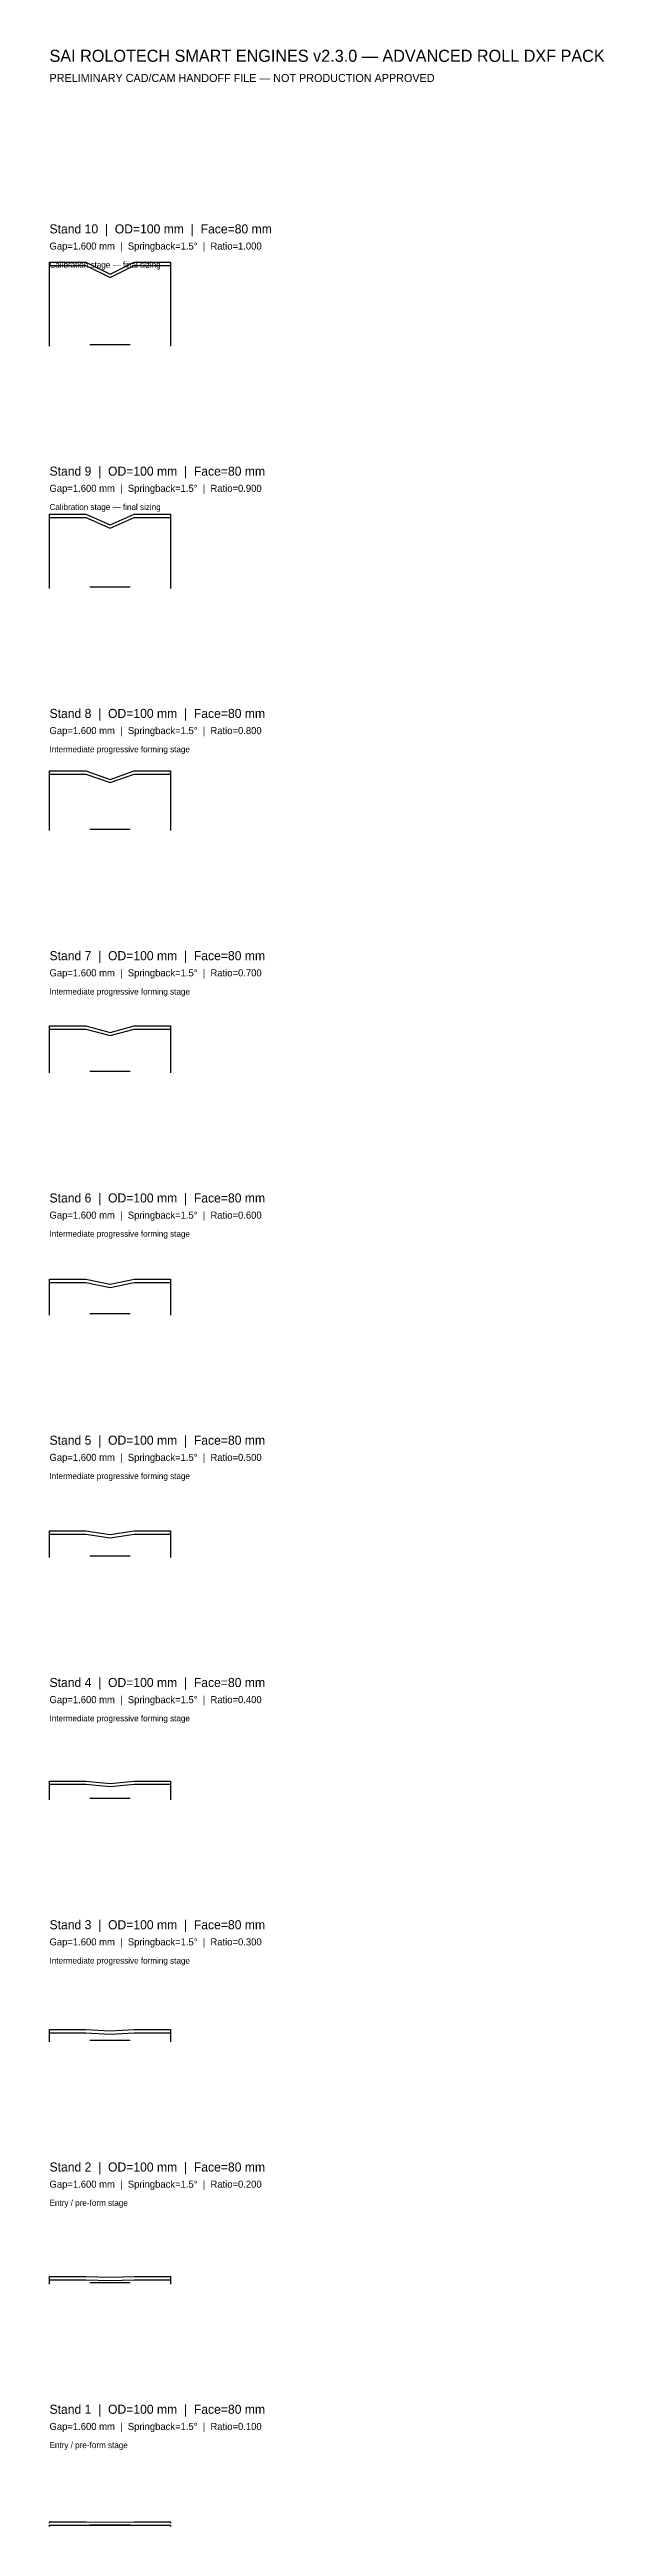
# Model space of a CAD drawing. Header units: metres. Extents: x 0 to 275, y -1 to 1226.
import ezdxf

# ---------------------------------------------------------------- set-up
doc = ezdxf.new("R2010")
doc.units = ezdxf.units.M
for name, color, linetype in [('ANNOTATION', 2, 'Continuous'), ('CENTRE', 1, 'Continuous'), ('LOWER', 3, 'Continuous'), ('UPPER', 5, 'Continuous')]:
    doc.layers.add(name, color=color, linetype=linetype)

msp = doc.modelspace()

# ---------------------------------------------------------------- linework, layer by layer
at = {"layer": 'CENTRE'}
for p, q in [((20, 1080), (40, 1080)), ((20, 960), (40, 960)), ((20, 840), (40, 840)), ((20, 720), (40, 720)), ((20, 600), (40, 600)), ((20, 480), (40, 480)), ((20, 360), (40, 360)), ((20, 240), (40, 240)), ((20, 120), (40, 120)), ((20, 0), (40, 0))]:
    msp.add_line(p, q, dxfattribs=at)
at = {"layer": 'LOWER'}
for points in [[(0, 1079.2), (0, 1119.2), (18, 1119.2), (30, 1113.2), (42, 1119.2), (60, 1119.2), (60, 1079.2)], [(0, 959.2), (0, 994.3), (18, 994.3), (30, 989.035), (42, 994.3), (60, 994.3), (60, 959.2)], [(0, 839.2), (0, 867.2), (18, 867.2), (30, 863), (42, 867.2), (60, 867.2), (60, 839.2)], [(0, 719.2), (0, 740.9), (18, 740.9), (30, 737.645), (42, 740.9), (60, 740.9), (60, 719.2)], [(0, 599.2), (0, 615.4), (18, 615.4), (30, 612.97), (42, 615.4), (60, 615.4), (60, 599.2)], [(0, 479.2), (0, 490.7), (18, 490.7), (30, 488.975), (42, 490.7), (60, 490.7), (60, 479.2)], [(0, 359.2), (0, 366.8), (18, 366.8), (30, 365.66), (42, 366.8), (60, 366.8), (60, 359.2)], [(0, 239.2), (0, 243.7), (18, 243.7), (30, 243.025), (42, 243.7), (60, 243.7), (60, 239.2)], [(0, 119.2), (0, 121.4), (18, 121.4), (30, 121.07), (42, 121.4), (60, 121.4), (60, 119.2)], [(0, -0.8), (0, -0.1), (18, -0.1), (30, -0.205), (42, -0.1), (60, -0.1), (60, -0.8)]]:
    msp.add_lwpolyline(points, dxfattribs=at)
at = {"layer": 'UPPER'}
for points in [[(0, 1080.8), (0, 1120.8), (18, 1120.8), (30, 1114.8), (42, 1120.8), (60, 1120.8), (60, 1080.8)], [(0, 960.8), (0, 995.9), (18, 995.9), (30, 990.635), (42, 995.9), (60, 995.9), (60, 960.8)], [(0, 840.8), (0, 868.8), (18, 868.8), (30, 864.6), (42, 868.8), (60, 868.8), (60, 840.8)], [(0, 720.8), (0, 742.5), (18, 742.5), (30, 739.245), (42, 742.5), (60, 742.5), (60, 720.8)], [(0, 600.8), (0, 617), (18, 617), (30, 614.57), (42, 617), (60, 617), (60, 600.8)], [(0, 480.8), (0, 492.3), (18, 492.3), (30, 490.575), (42, 492.3), (60, 492.3), (60, 480.8)], [(0, 360.8), (0, 368.4), (18, 368.4), (30, 367.26), (42, 368.4), (60, 368.4), (60, 360.8)], [(0, 240.8), (0, 245.3), (18, 245.3), (30, 244.625), (42, 245.3), (60, 245.3), (60, 240.8)], [(0, 120.8), (0, 123), (18, 123), (30, 122.67), (42, 123), (60, 123), (60, 120.8)], [(0, 0.8), (0, 1.5), (18, 1.5), (30, 1.395), (42, 1.5), (60, 1.5), (60, 0.8)]]:
    msp.add_lwpolyline(points, dxfattribs=at)

# ---------------------------------------------------------------- texts
at = {"layer": 'ANNOTATION'}
for s, height, p in [('SAI ROLOTECH SMART ENGINES v2.3.0 — ADVANCED ROLL DXF PACK', 6, (0, 1220)), ('PRELIMINARY CAD/CAM HANDOFF FILE — NOT PRODUCTION APPROVED', 4, (0, 1210)), ('Gap=1.600 mm  |  Springback=1.5°  |  Ratio=1.000', 3.5, (0, 1127)), ('Stand 10  |  OD=100 mm  |  Face=80 mm', 4.5, (0, 1135)), ('Calibration stage — final sizing', 3, (0, 1118)), ('Stand 9  |  OD=100 mm  |  Face=80 mm', 4.5, (0, 1015)), ('Gap=1.600 mm  |  Springback=1.5°  |  Ratio=0.900', 3.5, (0, 1007)), ('Calibration stage — final sizing', 3, (0, 998)), ('Stand 8  |  OD=100 mm  |  Face=80 mm', 4.5, (0, 895)), ('Gap=1.600 mm  |  Springback=1.5°  |  Ratio=0.800', 3.5, (0, 887)), ('Intermediate progressive forming stage', 3, (0, 878)), ('Stand 7  |  OD=100 mm  |  Face=80 mm', 4.5, (0, 775)), ('Gap=1.600 mm  |  Springback=1.5°  |  Ratio=0.700', 3.5, (0, 767)), ('Intermediate progressive forming stage', 3, (0, 758)), ('Gap=1.600 mm  |  Springback=1.5°  |  Ratio=0.600', 3.5, (0, 647)), ('Stand 6  |  OD=100 mm  |  Face=80 mm', 4.5, (0, 655)), ('Intermediate progressive forming stage', 3, (0, 638)), ('Gap=1.600 mm  |  Springback=1.5°  |  Ratio=0.500', 3.5, (0, 527)), ('Stand 5  |  OD=100 mm  |  Face=80 mm', 4.5, (0, 535)), ('Intermediate progressive forming stage', 3, (0, 518)), ('Stand 4  |  OD=100 mm  |  Face=80 mm', 4.5, (0, 415)), ('Gap=1.600 mm  |  Springback=1.5°  |  Ratio=0.400', 3.5, (0, 407)), ('Intermediate progressive forming stage', 3, (0, 398)), ('Stand 3  |  OD=100 mm  |  Face=80 mm', 4.5, (0, 295)), ('Gap=1.600 mm  |  Springback=1.5°  |  Ratio=0.300', 3.5, (0, 287)), ('Intermediate progressive forming stage', 3, (0, 278)), ('Stand 2  |  OD=100 mm  |  Face=80 mm', 4.5, (0, 175)), ('Gap=1.600 mm  |  Springback=1.5°  |  Ratio=0.200', 3.5, (0, 167)), ('Entry / pre-form stage', 3, (0, 158)), ('Gap=1.600 mm  |  Springback=1.5°  |  Ratio=0.100', 3.5, (0, 47)), ('Stand 1  |  OD=100 mm  |  Face=80 mm', 4.5, (0, 55)), ('Entry / pre-form stage', 3, (0, 38))]:
    msp.add_text(s, height=height, dxfattribs=at).set_placement(p)

doc.saveas('drawing.dxf')
